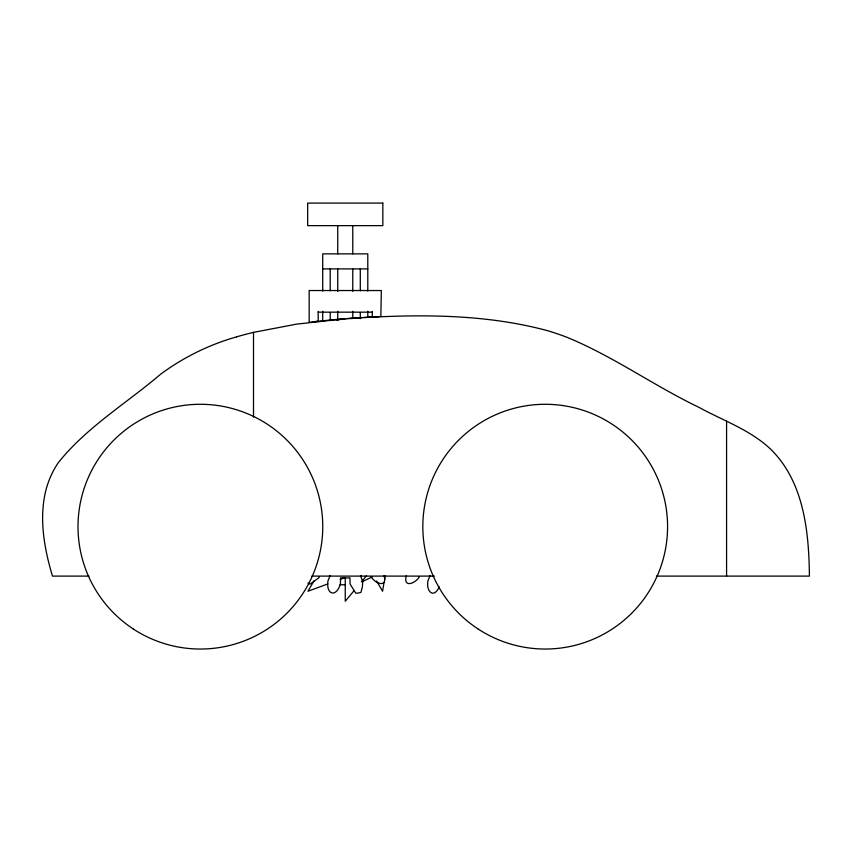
<?xml version="1.0" encoding="UTF-8"?>
<svg xmlns="http://www.w3.org/2000/svg" width="852" height="852" viewBox="0 0 852 852"><rect width="100%" height="100%" fill="white"/><g stroke="black" fill="none" stroke-linecap="round" stroke-linejoin="round"><path stroke-width="1.28" d="M384.124 582.108L382.548 591.245L376.616 580.979M384.572 579.498L385.242 575.579M406.383 575.537C402.889 587.624 414.093 584.089 418.513 578.029A9.553 9.553 0 0 0 419.067 577.294L419.333 576.889M329.468 575.537A51.365 51.365 0 0 0 330.033 575.718L327.945 580.968A9.553 9.553 0 0 0 327.818 581.873C326.412 595.303 336.519 597.103 340.225 584.344A9.553 9.553 0 0 0 340.459 583.45L340.544 577.805A51.365 51.365 0 0 0 349.97 577.805L350.044 583.45A9.553 9.553 0 0 0 350.278 584.344L355.763 593.205L358.149 593.067L360.897 592.481L362.398 586.911L362.696 581.948A9.553 9.553 0 0 0 362.558 580.968L360.471 575.718A51.365 51.365 0 0 0 361.035 575.537M439.174 586.836C434.307 598.583 426.373 592.353 427.789 581.873A9.553 9.553 0 0 1 427.917 580.968L430.004 575.718A51.365 51.365 0 0 1 429.451 575.537M313.887 580.979L307.955 591.245L327.85 583.918M319.362 576.889L319.095 577.294A9.553 9.553 0 0 1 318.531 578.029L310.075 584.121L307.923 583.087M353.729 591.064L345.252 601.246L345.252 577.507L340.278 579.339M361.354 581.895L366.445 575.792M372.111 576.985L363.144 581.224M236.547 336.881C209.251 344.623 183.446 357.318 160.634 374.198C126.309 403.465 86.308 427.385 58.085 462.955A89.811 89.811 0 0 0 45.838 490.432C38.83 518.857 44.304 548.539 52.441 576.101L89.023 576.101M236.547 336.87A359.171 359.171 0 0 1 253.513 332.365L296.73 324.111L346.295 318.637M309.265 322.386L315.453 321.63M315.879 321.577L322.695 320.81M324.005 320.671L330.48 320.011M331.258 319.937L338.51 319.276M339.341 319.202C408.47 314.292 479.442 312.482 546.941 330.512A250.829 250.829 0 0 1 567.347 337.445C613.429 356.434 654.198 385.903 699.077 407.416C722.773 420.398 749.132 429.493 769.377 447.982C803.83 480.485 808.963 531.35 809.4 576.101L656.328 576.101M347.35 318.552L353.527 318.105M354.538 318.041L362.121 317.551M363.666 317.466L369.938 317.125M371.163 317.061L379.129 316.699M380.844 316.635L381.334 290.532L309.169 290.532L309.169 322.407M345.198 584.77L340.15 584.738M322.706 268.902L367.798 268.902M318.19 312.162L372.313 312.162M311.864 576.101L434.445 576.101M371.142 576.889L371.408 577.294A9.553 9.553 0 0 0 371.973 578.029C376.371 584.089 387.628 587.614 384.092 575.537M726.575 421.239L726.575 576.101M372.313 311.406L372.313 317.423M367.798 291.118L367.798 253.864L322.706 253.864L322.706 291.118M367.798 311.214L367.798 317.466M360.289 268.902L360.289 290.766M360.289 312.62L360.289 318.691M352.771 225.642L352.771 253.864M352.771 268.902L352.771 291.416M352.771 311.278L352.771 317.902M337.733 225.642L337.733 253.864M337.733 268.902L337.733 291.416M337.733 311.278L337.733 320.554M330.214 268.902L330.214 290.766M330.214 312.62L330.214 319.905M322.706 311.214L322.706 321.555M318.19 311.406L318.19 321.662M253.513 332.365L253.513 417.139M314.878 321.587A34.708 0.575 -5.4 0 1 317.232 321.31M330.065 320.522A34.73 0.66 -5.2 0 1 331.875 320.341M336.476 319.894A34.73 0.66 -5.2 0 1 340.693 319.489M350.609 318.584A34.73 0.66 -5.2 0 1 358.735 317.881M369.001 317.072A34.73 0.66 -5.2 0 1 376.627 316.571M382.836 203.085L307.668 203.085L307.668 225.642L382.836 225.642L382.836 203.085M132.955 628.776A122.368 122.368 0 0 0 322.535 534.002A122.368 122.368 0 0 0 145.671 417.203A122.368 122.368 0 0 0 132.955 628.776M477.77 628.776A122.368 122.368 0 0 0 667.35 534.002A122.368 122.368 0 0 0 490.486 417.203A122.368 122.368 0 0 0 477.77 628.776"/></g></svg>
